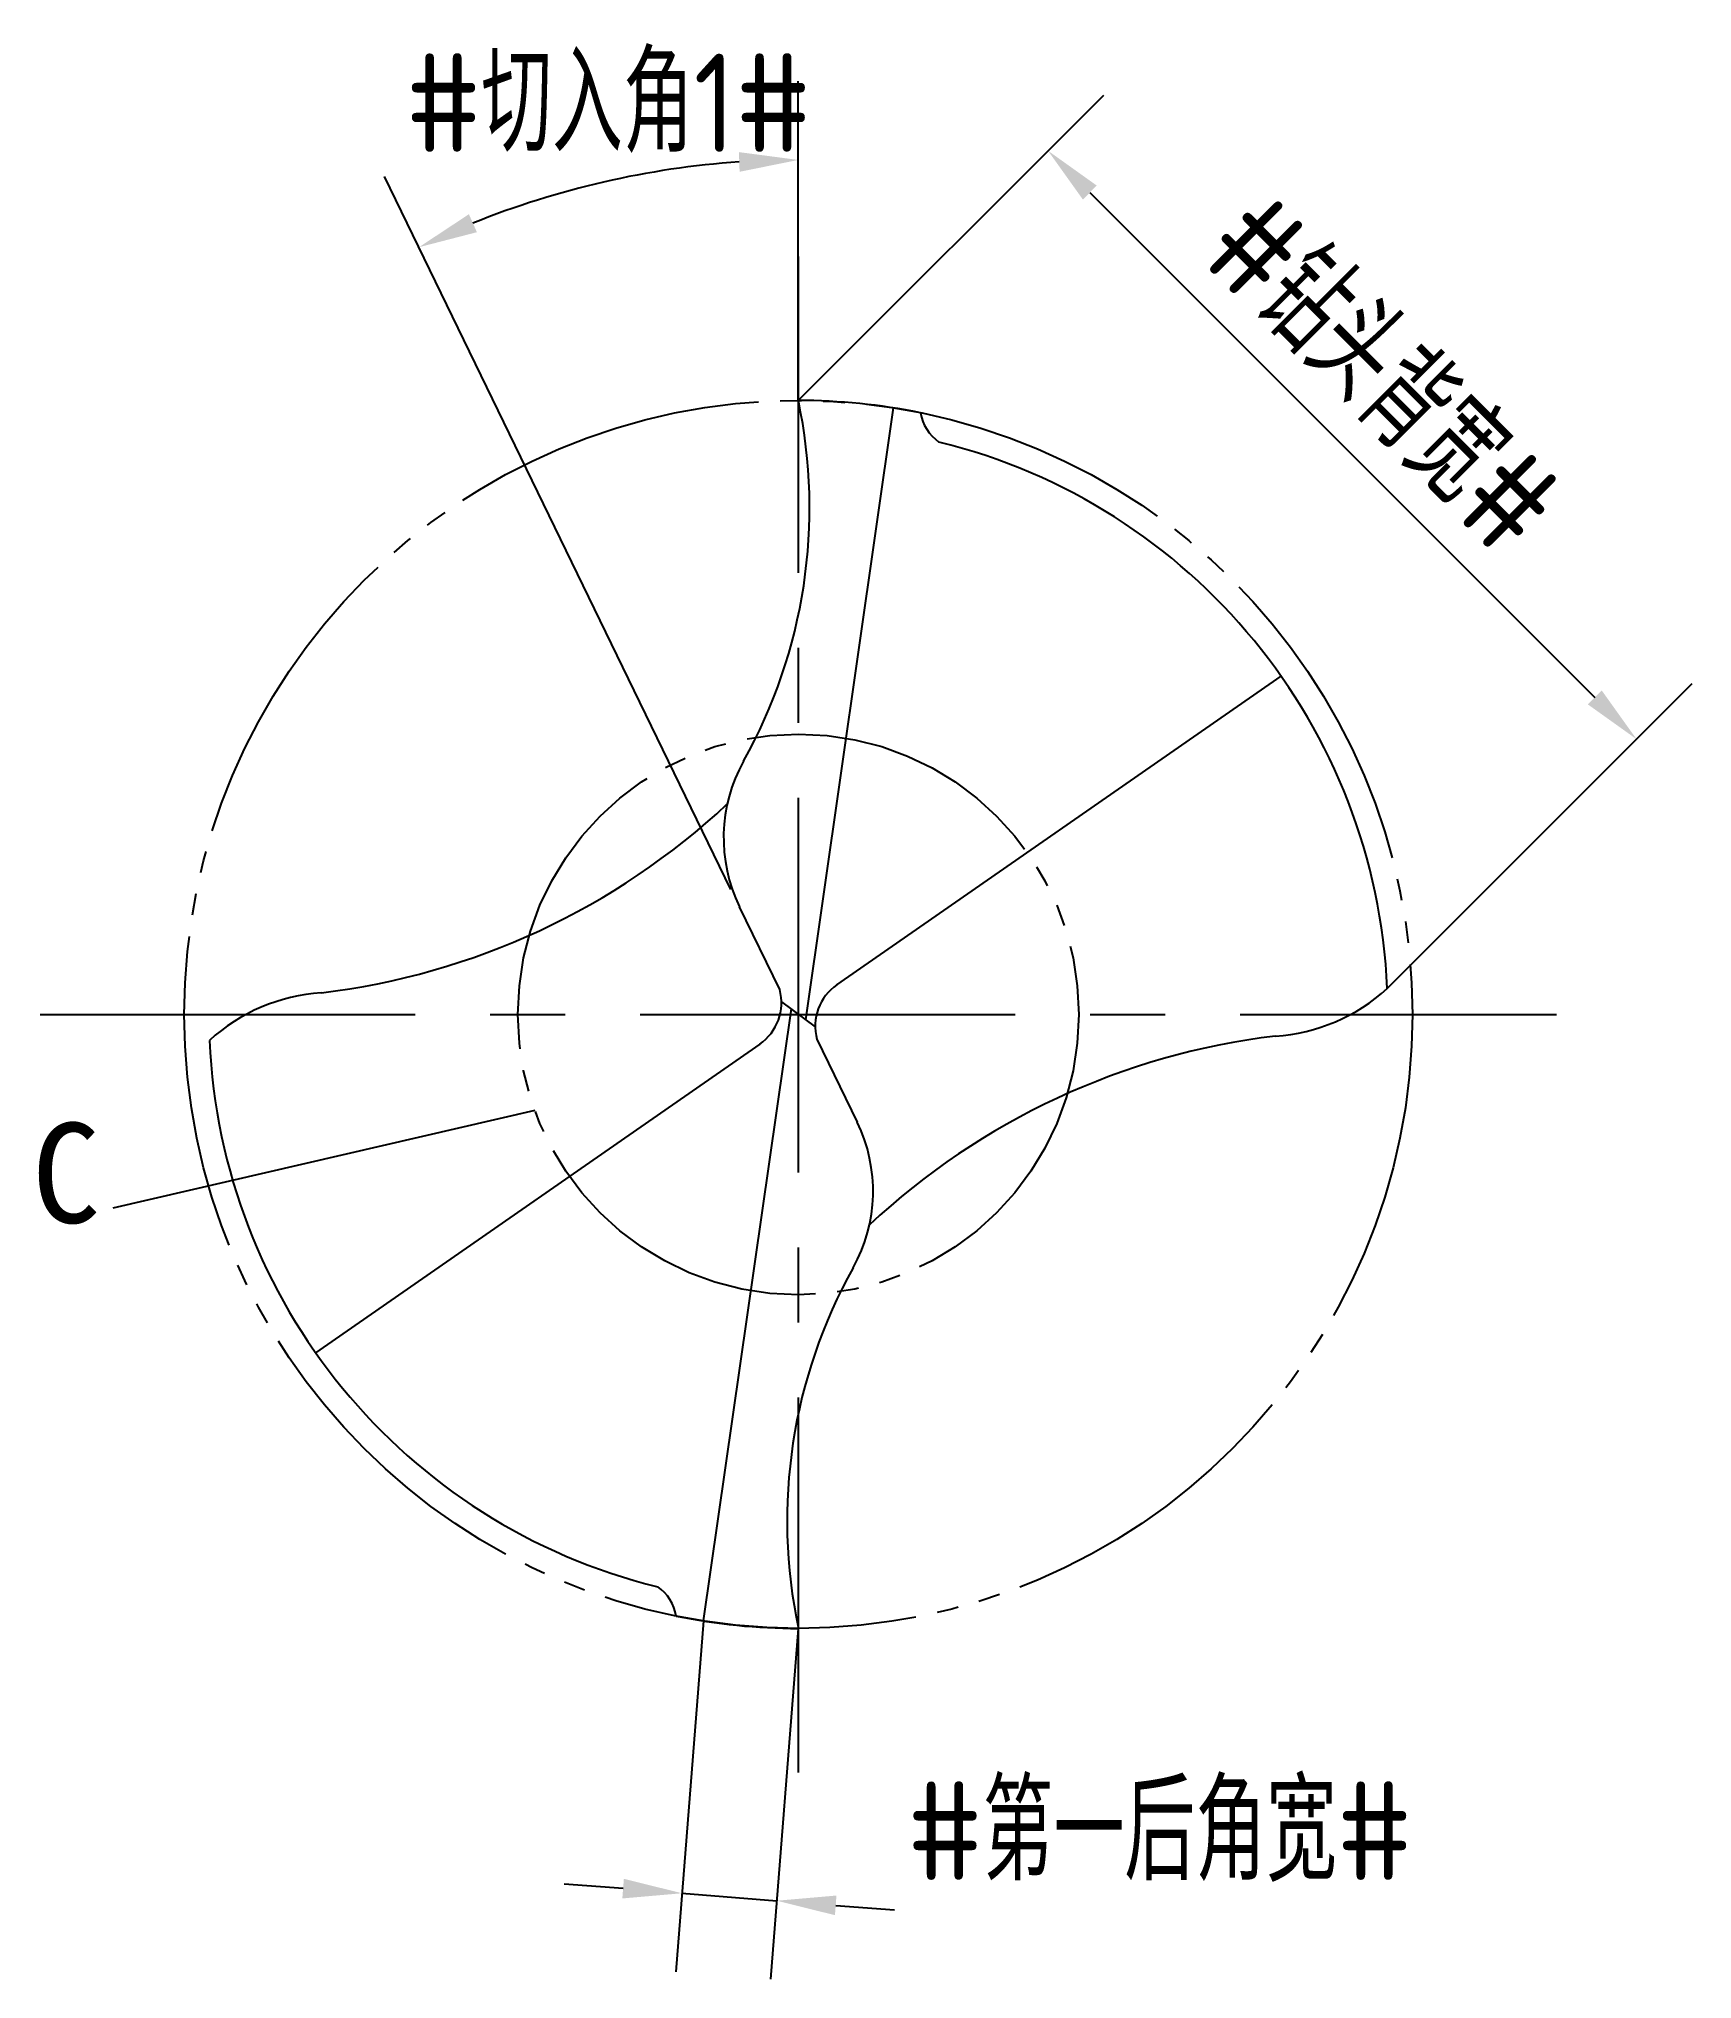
# Model space of a CAD drawing. Header units: millimetres. Extents: x 600 to 642, y 3696.9 to 3746.2.
import ezdxf

# ---------------------------------------------------------------- set-up
doc = ezdxf.new("R2010")
doc.units = ezdxf.units.MM
for name, pattern in [('ACAD_ISO04W100', [30, 24, -3, 0, -3]), ('CENTER', [50.8, 31.75, -6.35, 6.35, -6.35]), ('JIS_09_08', [10.75, 8, -0.55, 0.55, -0.55, 0.55, -0.55])]:
    doc.linetypes.add(name, pattern=pattern)
for name, color, linetype in [('中心线', 2, 'ACAD_ISO04W100'), ('保护层', 7, 'Continuous'), ('标注', 7, 'Continuous'), ('注释', 3, 'Continuous'), ('虚线轮廓', 1, 'Continuous'), ('轮廓', 4, 'Continuous')]:
    doc.layers.add(name, color=color, linetype=linetype)
doc.styles.add('CFST0', font='gbenor.shx', dxfattribs={"bigfont": 'gbcbig.shx'})
doc.styles.get("Standard").update_dxf_attribs({"font": ''})
doc.styles.get('Standard').set_extended_font_data('Microsoft YaHei')
doc.dimstyles.new('TYToolDesignC1-1', dxfattribs={"dimtxt": 2.5, "dimasz": 1.5, "dimexe": 2, "dimexo": 0, "dimtad": 1, "dimtoh": 1, "dimdec": 3, "dimdsep": 46, "dimtxsty": 'CFST0', "dimcen": 2.502, "dimclrd": 3, "dimclre": 3, "dimclrt": 3, "dimazin": 2, "dimtfac": 1, "dimtdec": 3, "dimtmove": 0, "dimatfit": 3, "dimfxl": 1, "dimarcsym": 0})

# ---------------------------------------------------------------- blocks, each defined once
blk = doc.blocks.new('*U1')
blk.add_line((-1.115, -7.775), (1.115, 7.775))
blk = doc.blocks.new('*U0')
at = {"layer": '轮廓'}
blk.add_blockref('*U1', (106.023, 166.909), dxfattribs=at)
at = {"layer": '轮廓', "rotation": 180}
blk.add_blockref('*U1', (103.421, 151.635), dxfattribs=at)
blk = doc.blocks.new('*U3')
blk.add_line((0.713, -2.903), (-0.311, -0.796))
at = {"layer": '保护层'}
blk.add_arc((3.287, 0.952), 4, 150.8056, 205.9153, dxfattribs=at)
blk = doc.blocks.new('*U2')
at = {"layer": '轮廓'}
blk.add_blockref('*U3', (103.536, 162.804), dxfattribs=at)
at = {"layer": '轮廓', "rotation": 180}
blk.add_blockref('*U3', (105.908, 155.739), dxfattribs=at)
blk = doc.blocks.new('*D7')
at = {"layer": 'Defpoints', "color": 0, "transparency": 16777216}
for p in [(612.699, 3742.141), (619.247, 3737.022), (617.537, 3724.602), (619.247, 3721.082), (619.247, 3721.082)]:
    blk.add_point(p, dxfattribs=at)
at = {"layer": '标注', "color": 3, "lineweight": -2, "transparency": 16777216}
for p, q in [((619.247, 3737.022), (619.247, 3745.135)), ((617.537, 3724.602), (608.737, 3742.717))]:
    blk.add_line(p, q, dxfattribs=at)
blk.add_arc((619.247, 3721.082), 22.053, 93.8979, 112.0124, dxfattribs=at)
at = {"layer": '标注', "color": 3, "transparency": 16777216}
for points in [[(617.74, 3743.334), (617.757, 3742.834), (619.247, 3743.135)], [(611.083, 3741.299), (610.88, 3741.756), (609.611, 3740.918)]]:
    blk.add_solid(points, dxfattribs=at)
at = {"layer": '标注', "color": 3, "transparency": 16777216, "insert": (614.423, 3744.573), "char_height": 2.5, "attachment_point": 5, "style": 'CFST0'}
blk.add_mtext('#切入角1#', dxfattribs=at)
blk = doc.blocks.new('*D5')
at = {"layer": 'Defpoints', "color": 0, "transparency": 16777216}
for p in [(619.247, 3737.022), (640.543, 3728.418), (634.207, 3722.082)]:
    blk.add_point(p, dxfattribs=at)
at = {"layer": '标注', "color": 3, "lineweight": -2, "transparency": 16777216}
for p, q in [((619.247, 3737.022), (627.007, 3744.782)), ((626.653, 3742.307), (639.482, 3729.478)), ((634.207, 3722.082), (641.957, 3729.832))]:
    blk.add_line(p, q, dxfattribs=at)
at = {"layer": '标注', "color": 3, "transparency": 16777216}
for points in [[(626.83, 3742.484), (626.477, 3742.13), (625.593, 3743.368)], [(639.659, 3729.655), (639.305, 3729.302), (640.543, 3728.418)]]:
    blk.add_solid(points, dxfattribs=at)
at = {"layer": '标注', "color": 3, "transparency": 16777216, "insert": (634.076, 3737.672), "char_height": 2.5, "attachment_point": 5, "rotation": 315, "style": 'CFST0'}
blk.add_mtext('#钻头背宽#', dxfattribs=at)
blk = doc.blocks.new('*D6')
at = {"layer": 'Defpoints', "color": 0, "transparency": 16777216}
for p in [(616.837, 3706.012), (619.247, 3705.822), (618.703, 3698.904)]:
    blk.add_point(p, dxfattribs=at)
at = {"layer": '标注', "color": 3, "lineweight": -2, "transparency": 16777216}
for p, q in [((616.837, 3706.012), (616.136, 3697.1)), ((619.247, 3705.822), (618.546, 3696.91)), ((614.797, 3699.212), (613.302, 3699.329)), ((616.293, 3699.094), (618.703, 3698.904)), ((620.198, 3698.787), (621.693, 3698.669))]:
    blk.add_line(p, q, dxfattribs=at)
at = {"layer": '标注', "color": 3, "transparency": 16777216}
for points in [[(614.817, 3699.461), (614.778, 3698.962), (616.293, 3699.094)], [(620.218, 3699.036), (620.179, 3698.537), (618.703, 3698.904)]]:
    blk.add_solid(points, dxfattribs=at)
at = {"layer": '标注', "color": 3, "transparency": 16777216, "insert": (628.431, 3700.654), "char_height": 2.5, "attachment_point": 5, "style": 'CFST0'}
blk.add_mtext('#第一后角宽#', dxfattribs=at)

msp = doc.modelspace()

# ---------------------------------------------------------------- linework, layer by layer
at = {"layer": '中心线', "color": 2, "linetype": 'CENTER', "ltscale": 0.3}
msp.add_line((619.2494, 3702.165), (619.2494, 3740.6826), dxfattribs=at)
at = {"layer": '中心线', "linetype": 'CENTER', "ltscale": 0.3}
msp.add_line((599.9906, 3721.4238), (638.5081, 3721.4238), dxfattribs=at)
at = {"layer": '注释'}
msp.add_line((612.5573, 3718.9812), (601.8319, 3716.5026), dxfattribs=at)
at = {"layer": '虚线轮廓', "color": 7, "linetype": 'JIS_09_08'}
for radius in [15.6, 7.1239]:
    msp.add_circle((619.2494, 3721.4238), radius, dxfattribs=at)
at = {"layer": '轮廓'}
for p, q in [((620.2284, 3722.1768), (631.5133, 3730.019)), ((618.8197, 3721.7428), (619.6791, 3721.1048)), ((618.2703, 3720.6708), (606.9854, 3712.8286))]:
    msp.add_line(p, q, dxfattribs=at)
for centre, radius, start, end in [((606.3399, 3734.2951), 13.1947, 330.8056, 11.93487), ((619.2494, 3721.4238), 15.6, 78.52166, 90), ((623.4548, 3736.885), 1.1146, 188.9384, 235.41088), ((619.2494, 3721.4238), 14.976, 2.52799, 76.19846), ((604.9462, 3740.1546), 18.3122, 276.85238, 313.04028), ((607.4394, 3717.3034), 4.68, 93.77839, 132.32981), ((617.5398, 3721.7219), 1.28, 304.79663, 15), ((620.9589, 3721.1257), 1.28, 124.79663, 195), ((631.0593, 3725.5442), 4.68, 273.77839, 312.32981), ((633.5525, 3702.693), 18.3122, 96.85238, 133.04028), ((619.2494, 3721.4238), 14.976, 182.52799, 256.19846), ((632.1588, 3708.5525), 13.1947, 150.8056, 191.93487), ((615.044, 3705.9626), 1.1146, 8.9384, 55.41088), ((619.2494, 3721.4238), 15.6, 258.52166, 270)]:
    msp.add_arc(centre, radius, start, end, dxfattribs=at)

# ---------------------------------------------------------------- block references
for name in ['*U0', '*U2']:
    msp.add_blockref(name, (514.5275, 3562.152), dxfattribs=at)

# ---------------------------------------------------------------- texts
at = {"layer": '注释', "insert": (599.781, 3718.667), "char_height": 2.53935, "width": 21.860635, "attachment_point": 1}
msp.add_mtext('{\\f宋体|b0|i0|c134|p2;C}', dxfattribs=at)

# ---------------------------------------------------------------- dimensions: what is measured, and where the dimension line sits
at = {"layer": '标注'}
dim = msp.add_angular_dim_2l(base=(612.6988, 3742.1406), line1=((619.2472, 3721.082), (619.2472, 3737.022)), line2=((619.2472, 3721.082), (617.5372, 3724.602)), text='#切入角1#', dimstyle='TYToolDesignC1-1', dxfattribs=at)
dim.commit()
dim.dimension.update_dxf_attribs({"geometry": '*D7', "text_midpoint": (614.4226, 3742.601), "dimtype": 162})
dim = msp.add_linear_dim(base=(640.5428, 3728.4176), p1=(619.2472, 3737.022), p2=(634.2072, 3722.082), angle=315, text='#钻头背宽#', dimstyle='TYToolDesignC1-1', dxfattribs=at)
dim.commit()
dim.dimension.update_dxf_attribs({"geometry": '*D5', "text_midpoint": (632.6823, 3736.2782), "dimtype": 160})
dim = msp.add_linear_dim(base=(618.7027, 3698.9043), p1=(616.8372, 3706.012), p2=(619.2472, 3705.822), angle=355.5, text='#第一后角宽#', dimstyle='TYToolDesignC1-1', dxfattribs=at)
dim.commit()
dim.dimension.update_dxf_attribs({"geometry": '*D6', "text_midpoint": (628.4306, 3700.6542)})

doc.saveas('drawing.dxf')
